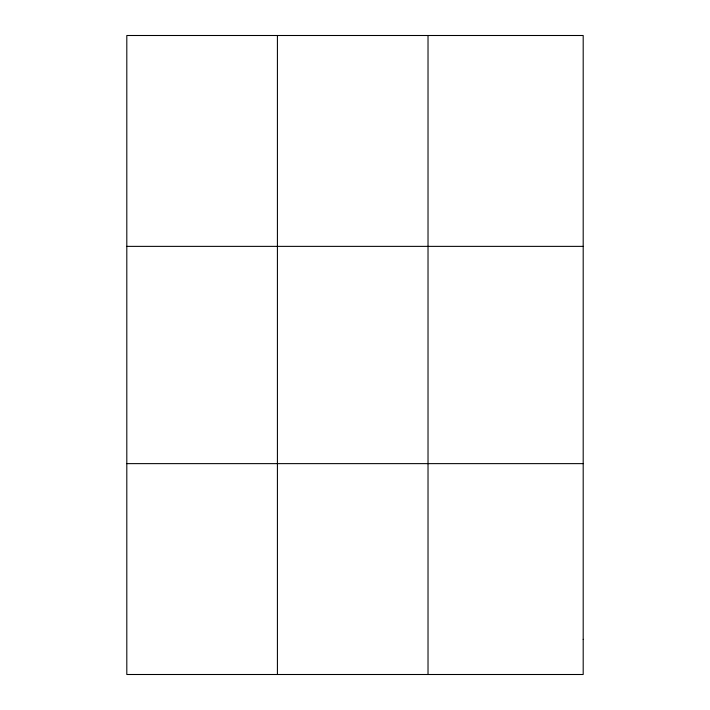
<?xml version="1.0" encoding="UTF-8"?>
<svg xmlns="http://www.w3.org/2000/svg" width="710" height="710" viewBox="0 0 710 710"><rect width="100%" height="100%" fill="white"/><g stroke="black" fill="none" stroke-linecap="round" stroke-linejoin="round"><path stroke-width="1.06" d="M277.415 674.5L277.415 35.5M428.023 674.5L428.023 35.5M126.806 246.37L583.194 246.37M126.806 463.63L583.194 463.63M583.194 639.355L583.194 674.5L126.806 674.5L126.806 35.5L583.194 35.5L583.194 639.355"/></g></svg>
